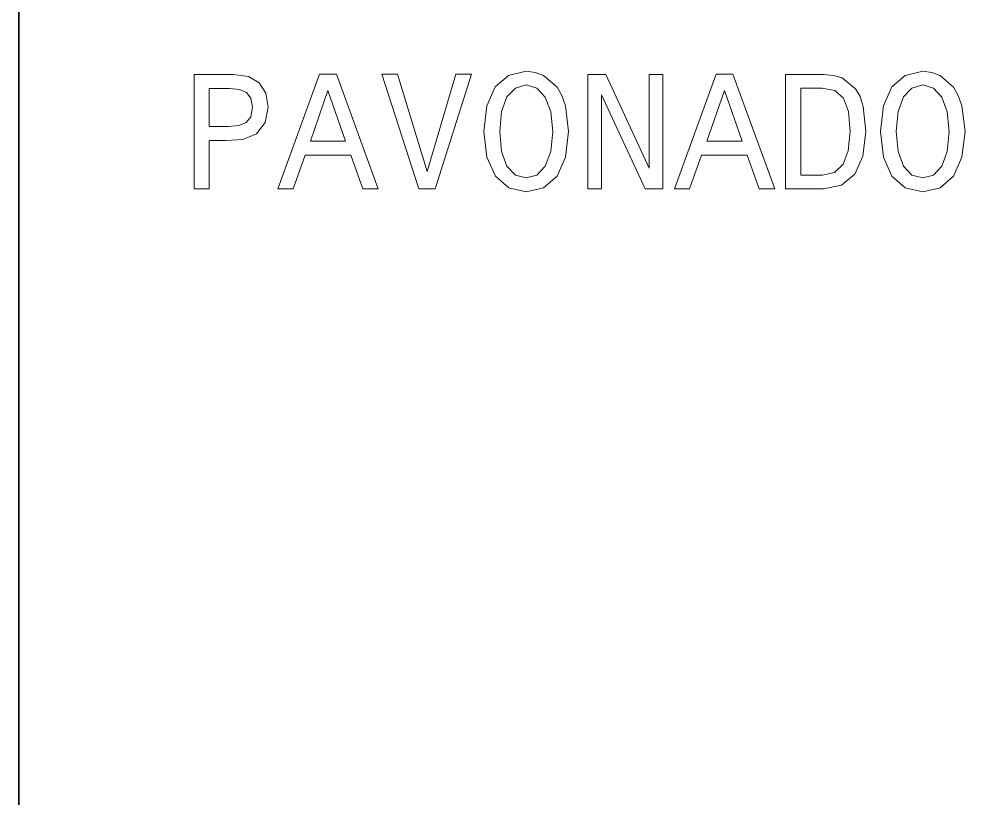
# Model space of a CAD drawing. Extents: x 8 to 588, y 8 to 414.
# Drawn here: x 477.73 to 519.19, y 278.85 to 312.98 of the extents above; entities that cross this region are included whole.
import ezdxf

# ---------------------------------------------------------------- set-up
doc = ezdxf.new("R2010")
doc.units = 0

msp = doc.modelspace()

# ---------------------------------------------------------------- linework, layer by layer
at = {"color": 7, "lineweight": 35}
msp.add_line((477.734131, 413.568542), (477.734131, 7.511779), dxfattribs=at)
at = {"color": 7, "lineweight": 13}
for points in [[(485.409607, 305.541077), (486.073456, 305.541077), (486.073456, 307.655334), (486.809479, 307.655334), (487.552734, 307.691437), (488.14444, 307.94397), (488.526886, 308.434662), (488.656769, 309.105743), (488.555725, 309.726318), (488.26709, 310.180908), (487.790863, 310.455109), (487.141418, 310.54892), (485.409607, 310.54892)], [(489.082489, 305.541077), (489.746368, 305.541077), (490.273132, 307.013123), (492.271942, 307.013123), (492.798706, 305.541077), (493.47699, 305.541077), (491.644165, 310.556152), (490.908142, 310.556152)], [(496.875702, 310.556152), (495.620117, 306.291534), (494.328491, 310.556152), (493.642975, 310.556152), (495.259338, 305.541077), (495.980927, 305.541077), (497.561218, 310.556152)], [(498.109619, 308.045013), (498.239502, 306.919312), (498.614746, 306.089478), (499.199219, 305.577148), (499.964111, 305.403961), (500.721802, 305.577148), (501.313507, 306.089478), (501.681519, 306.919312), (501.818604, 308.045013), (501.681519, 309.163483), (501.522766, 309.618073), (501.313507, 309.993317), (500.721802, 310.505646), (500.360992, 310.635529), (499.964111, 310.686035), (499.192017, 310.505646), (498.607513, 310.000519), (498.239502, 309.170685)], [(502.662872, 305.541077), (503.26181, 305.541077), (503.26181, 309.646942), (505.181244, 305.541077), (505.953339, 305.541077), (505.953339, 310.54892), (505.347198, 310.54892), (505.347198, 306.443054), (503.449402, 310.54892), (502.662872, 310.54892)], [(506.458466, 305.541077), (507.122314, 305.541077), (507.649078, 307.013123), (509.647888, 307.013123), (510.174652, 305.541077), (510.852966, 305.541077), (509.020111, 310.556152), (508.284088, 310.556152)], [(512.988892, 310.54892), (511.321991, 310.54892), (511.321991, 305.541077), (512.988892, 305.541077), (513.775391, 305.699829), (514.359863, 306.183289), (514.720703, 306.969818), (514.850586, 308.045013), (514.735107, 309.141815), (514.59082, 309.574768), (514.388733, 309.921143), (513.80426, 310.390167), (513.421814, 310.505646)], [(515.485596, 308.045013), (515.615479, 306.919312), (515.990662, 306.089478), (516.575195, 305.577148), (517.340088, 305.403961), (518.097717, 305.577148), (518.689453, 306.089478), (519.057434, 306.919312), (519.19458, 308.045013), (519.057434, 309.163483), (518.898682, 309.618073), (518.689453, 309.993317), (518.097717, 310.505646), (517.736938, 310.635529), (517.340088, 310.686035), (516.567993, 310.505646), (515.983459, 310.000519), (515.615479, 309.170685)], [(486.961029, 309.935577), (487.393982, 309.892273), (487.711487, 309.755188), (487.899078, 309.502625), (487.96402, 309.105743), (487.891876, 308.687225), (487.697052, 308.434662), (487.365112, 308.304779), (486.910522, 308.268707), (486.073456, 308.268707), (486.073456, 309.935577)], [(490.504028, 307.626465), (491.276154, 309.834564), (492.048248, 307.626465)], [(498.802368, 308.045013), (498.881744, 308.918121), (499.119843, 309.560333), (499.487854, 309.950012), (499.964111, 310.087097), (500.433167, 309.950012), (500.801178, 309.553131), (501.039307, 308.910919), (501.125885, 308.045013), (501.039307, 307.171875), (500.801178, 306.529663), (500.433167, 306.139984), (499.964111, 306.010101), (499.487854, 306.139984), (499.119843, 306.529663), (498.881744, 307.164673)], [(507.880005, 307.626465), (508.6521, 309.834564), (509.424194, 307.626465)], [(512.938354, 309.950012), (513.486755, 309.841766), (513.862, 309.509827), (514.085693, 308.918121), (514.157837, 308.045013), (514.078491, 307.200745), (513.854797, 306.609039), (513.472351, 306.255463), (512.938354, 306.139984), (511.993073, 306.139984), (511.993073, 309.950012)], [(516.178284, 308.045013), (516.25769, 308.918121), (516.495789, 309.560333), (516.863831, 309.950012), (517.340088, 310.087097), (517.809082, 309.950012), (518.177124, 309.553131), (518.415222, 308.910919), (518.501831, 308.045013), (518.415222, 307.171875), (518.177124, 306.529663), (517.809082, 306.139984), (517.340088, 306.010101), (516.863831, 306.139984), (516.495789, 306.529663), (516.25769, 307.164673)]]:
    msp.add_lwpolyline(points, close=True, dxfattribs=at)

doc.saveas('drawing.dxf')
